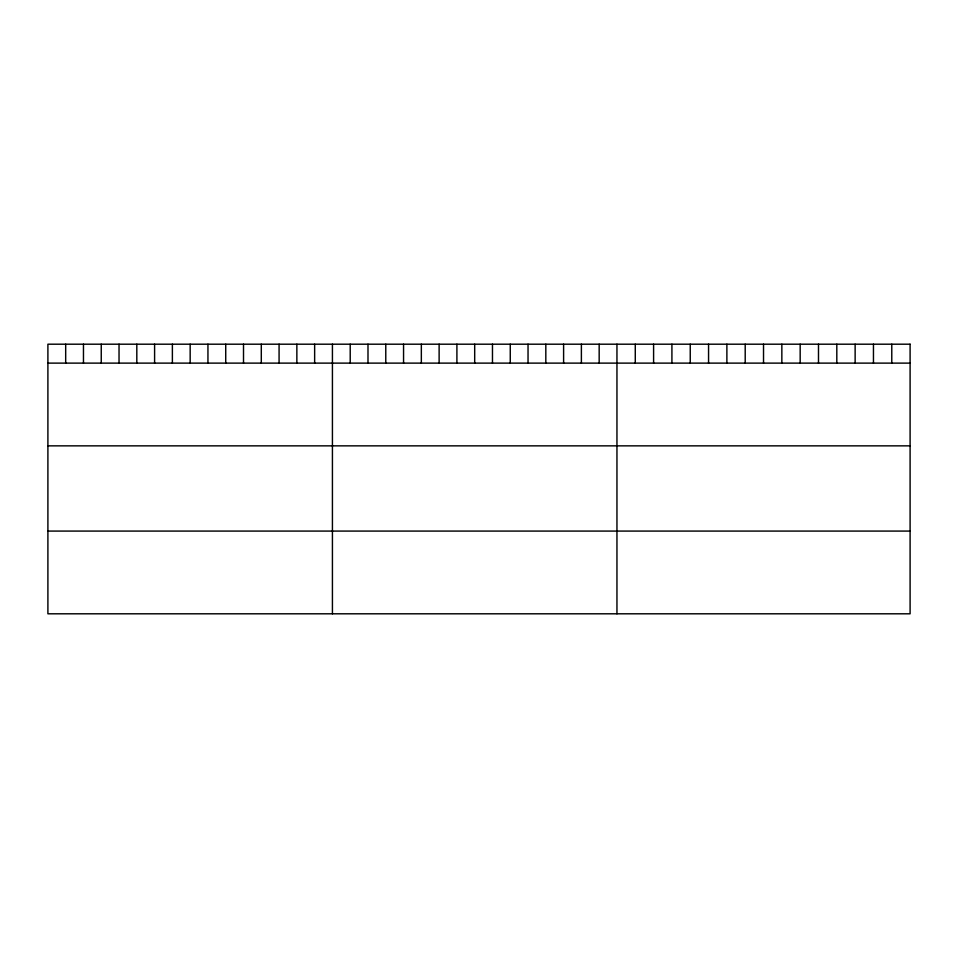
<?xml version="1.0" encoding="UTF-8"?>
<svg xmlns="http://www.w3.org/2000/svg" width="958" height="958" viewBox="0 0 958 958"><rect width="100%" height="100%" fill="white"/><g stroke="black" fill="none" stroke-linecap="round" stroke-linejoin="round"><path stroke-width="1.44" d="M47.9 363.118L910.1 363.118M47.9 445.853L910.1 445.853M47.9 531.079L910.1 531.079M891.778 344.197L891.778 363.118M873.457 344.197L873.457 363.118M855.135 344.197L855.135 363.118M836.813 344.197L836.813 363.118M818.491 344.197L818.491 363.118M800.17 344.197L800.17 363.118M781.848 344.197L781.848 363.118M763.526 344.197L763.526 363.118M745.204 344.197L745.204 363.118M726.883 344.197L726.883 363.118M708.561 344.197L708.561 363.118M690.239 344.197L690.239 363.118M671.917 344.197L671.917 363.118M653.595 344.197L653.595 363.118M635.274 344.197L635.274 363.118M616.952 344.197L616.952 613.803M599.169 344.197L599.169 363.118M581.386 344.197L581.386 363.118M563.603 344.197L563.603 363.118M545.821 344.197L545.821 363.118M528.038 344.197L528.038 363.118M510.255 344.197L510.255 363.118M492.472 344.197L492.472 363.118M474.689 344.197L474.689 363.118M456.906 344.197L456.906 363.118M439.123 344.197L439.123 363.118M421.34 344.197L421.34 363.118M403.558 344.197L403.558 363.118M385.775 344.197L385.775 363.118M367.992 344.197L367.992 363.118M350.209 344.197L350.209 363.118M332.426 344.197L332.426 613.803M314.643 344.197L314.643 363.118M296.86 344.197L296.86 363.118M279.077 344.197L279.077 363.118M261.294 344.197L261.294 363.118M243.512 344.197L243.512 363.118M225.729 344.197L225.729 363.118M207.946 344.197L207.946 363.118M190.163 344.197L190.163 363.118M172.38 344.197L172.38 363.118M154.597 344.197L154.597 363.118M136.814 344.197L136.814 363.118M119.032 344.197L119.032 363.118M101.249 344.197L101.249 363.118M83.466 344.197L83.466 363.118M65.683 344.197L65.683 363.118M910.1 344.197L47.9 344.197L47.9 613.803L910.1 613.803L910.1 344.197"/></g></svg>
